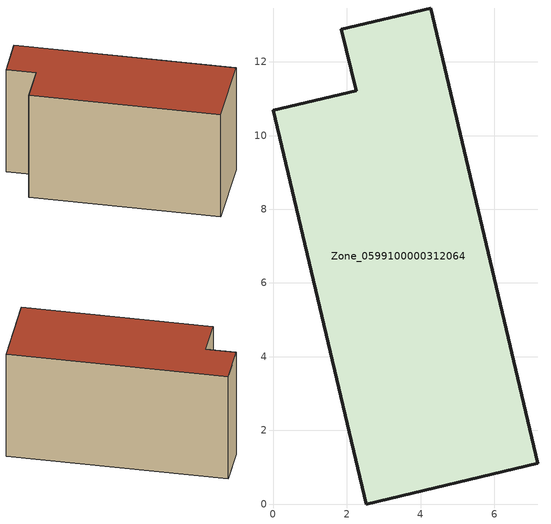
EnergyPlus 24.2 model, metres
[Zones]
Zone_0599100000312064
 floor ground (C_G): 7.18,1.1 2.52,0 0,10.68 2.25,11.22 1.85,12.89 4.28,13.46 z0
 wall outside (C_F): 2.52,0 7.18,1.1 4.28,13.46 1.85,12.89 2.25,11.22 0,10.68 2.52,0 z0:6.92
 roof outside (C_R): 1.85,12.89 2.25,11.22 0,10.68 2.52,0 7.18,1.1 4.28,13.46 z6.92
[BUILDING]
Pand.0599100000312064: North Axis=0; Terrain=City; Loads Convergence Tolerance Value=0.04; Temperature Convergence Tolerance Value=0.4; Solar Distribution=FullExterior; Maximum Number of Warmup Days=25; Minimum Number of Warmup Days=1
[Site:Location]
Rotterdam.The.Hague.AP_ZH_NLD Design_Conditions: Latitude=51.96; Longitude=4.45; Time Zone=1; Elevation=-4.5
[SITE:GROUNDTEMPERATURE:BUILDINGSURFACE]
18, 18, 18, 18, 18, 18, 18, 18, 18, 18, 18, 18
[MATERIAL] Thermal Absorptance=0.9; Solar Absorptance=0.7; Visible Absorptance=0.7
Name | Roughness | Thickness | Conductivity | Density | Specific Heat
G.TI.1992-2005 | MediumSmooth | 0.15 | 0.06 | 540 | 1210
F.TI.1992-2005 | Rough | 0.3 | 0.12 | 1920 | 840
R.TI.1992-2005 | MediumRough | 0.2 | 0.08 | 1500 | 1000
[CONSTRUCTION]
C_G: G.TI.1992-2005
C_F: F.TI.1992-2005
C_R: R.TI.1992-2005
[ZONE]
Zone_0599100000312064: Type=1; Multiplier=1; Ceiling Height=Autocalculate; Volume=Autocalculate; Floor Area=autocalculate; Part of Total Floor Area=Yes
[ZONEINFILTRATION:DESIGNFLOWRATE]
Infil_Zone_0599100000312064: Zone or ZoneList or Space or SpaceList=Zone_0599100000312064; Schedule=AlwaysOn; Design Flow Rate Calculation Method=Flow/Area; Flow Rate per Floor Area=0.0015; Constant Term Coefficient=1; Temperature Term Coefficient=0; Velocity Term Coefficient=0; Velocity Squared Term Coefficient=0
[HVACTEMPLATE:ZONE:IDEALLOADSAIRSYSTEM]
Zone_0599100000312064: Maximum Heating Supply Air Temperature=50; Minimum Cooling Supply Air Temperature=13; Maximum Heating Supply Air Humidity Ratio=0.0156; Minimum Cooling Supply Air Humidity Ratio=0.0077; Heating Limit=NoLimit; Cooling Limit=NoLimit; Dehumidification Control Type=ConstantSensibleHeatRatio; Cooling Sensible Heat Ratio=0.7; Dehumidification Setpoint=60; Humidification Control Type=None; Humidification Setpoint=30; Outdoor Air Method=None; Outdoor Air Flow Rate per Person=0.00944; Outdoor Air Flow Rate per Zone Floor Area=0; Outdoor Air Flow Rate per Zone=0; Demand Controlled Ventilation Type=None; Outdoor Air Economizer Type=NoEconomizer; Heat Recovery Type=None; Sensible Heat Recovery Effectiveness=0.7; Latent Heat Recovery Effectiveness=0.65
[ZONECONTROL:THERMOSTAT]
ThermostatControl_Zone_0599100000312064: Zone or ZoneList=Zone_0599100000312064; Control Type Schedule=DualSetpointControlType; Control 1=Thermostat_Zone_0599100000312064; Temperature Difference Between Cutout And Setpoint=0
[THERMOSTATSETPOINT:DUALSETPOINT]
Thermostat_Zone_0599100000312064: Heating Setpoint Temperature Schedule=HeatingSetpoint_Zone_0599100000312064; Cooling Setpoint Temperature Schedule=CoolingSetpoint_Zone_0599100000312064
[SCHEDULE:COMPACT]
HeatingSetpoint_Zone_0599100000312064: Through: 12/31, For: AllDays, Until: 24:00, 21
CoolingSetpoint_Zone_0599100000312064: Through: 12/31, For: AllDays, Until: 24:00, 24
DualSetpointControlType: Through: 12/31, For: AllDays, Until: 24:00, 4
AlwaysOn: Through: 12/31, For: AllDays, Until: 24:00, 1
